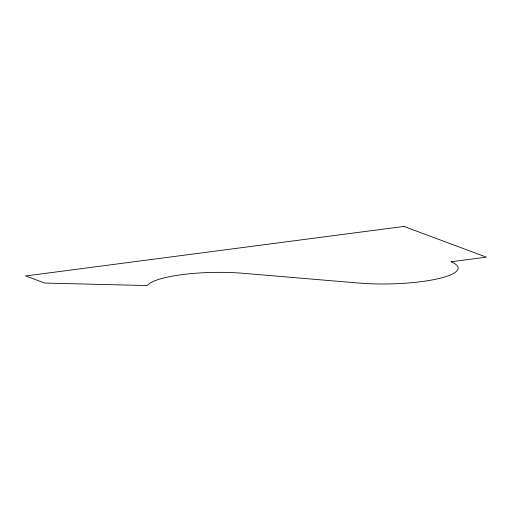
<?xml version="1.0" encoding="UTF-8"?>
<svg xmlns="http://www.w3.org/2000/svg" width="512" height="512" viewBox="0 0 512 512"><rect width="100%" height="100%" fill="white"/><g stroke="black" fill="none" stroke-linecap="round" stroke-linejoin="round"><path stroke-width="0.77" d="M403.891 226.426L25.6 275.962L44.64 283.046L147.302 285.574A67.098 14.067 -1.1 0 1 241.875 273.19L358.291 283.008A69.37 14.541 -1.1 0 0 437.965 278.739A69.37 14.541 -1.1 0 0 450.938 261.786L486.4 257.139L403.891 226.426"/></g></svg>
